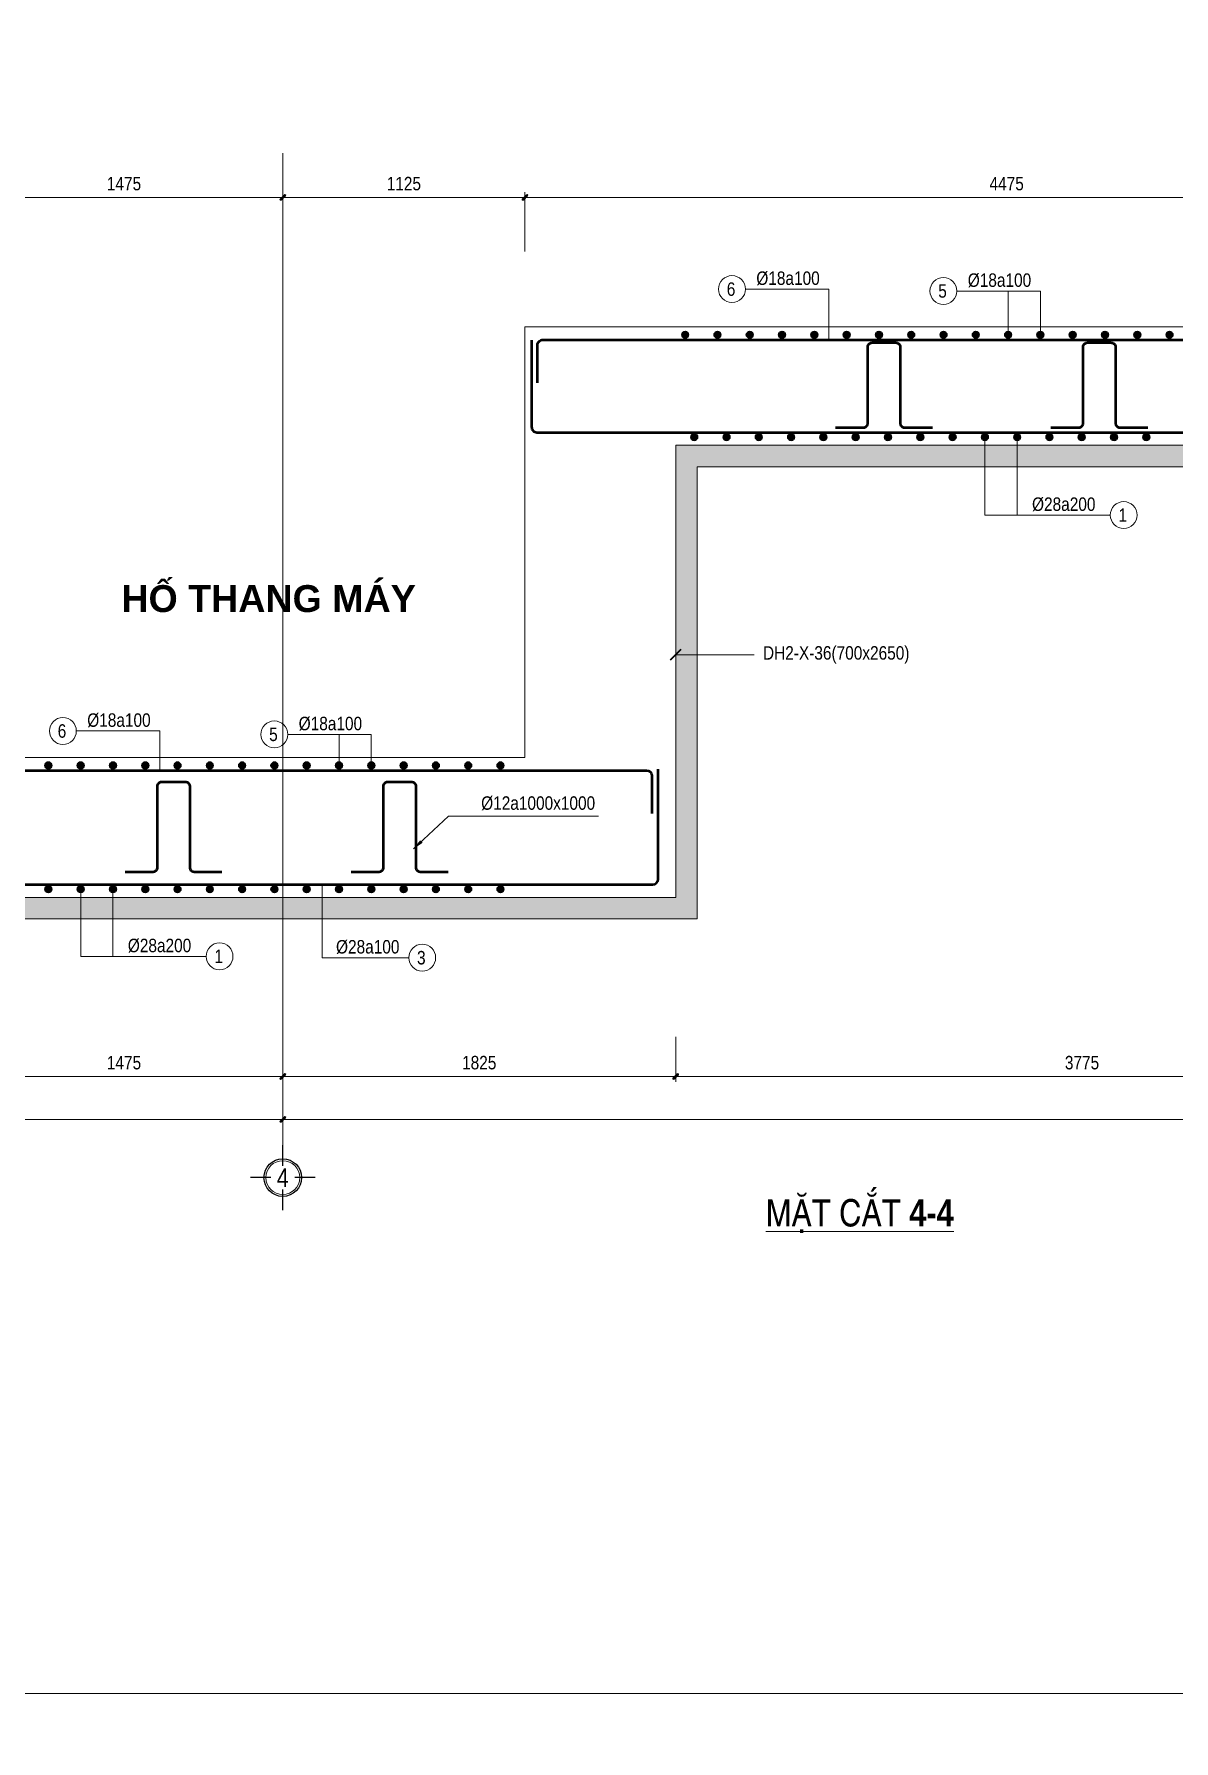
# Model space of a CAD drawing. Header units: millimetres. Extents: x 2356525 to 2927188, y -665534 to -417818.
# Drawn here: x 2581417 to 2586711, y -600289 to -592360 of the extents above; entities that cross this region are included whole.
import ezdxf
from ezdxf.enums import TextEntityAlignment as Align

# ---------------------------------------------------------------- set-up
doc = ezdxf.new("R2010")
doc.units = ezdxf.units.MM
doc.header["$LTSCALE"] = 200
doc.header["$MEASUREMENT"] = 0
doc.linetypes.add('ACAD_ISO10W100', pattern=[18, 12, -3, 0, -3])
doc.layers.get('0').update_dxf_attribs({"lineweight": 9})
doc.layers.get('Defpoints').update_dxf_attribs({"color": 10, "lineweight": 0})
for name, color, linetype, lineweight in [('2', 2, 'Continuous', 20), ('CTHEP', 50, 'Continuous', 50), ('D-TRUC', 251, 'ACAD_ISO10W100', 15), ('DBAO', 90, 'Continuous', 13), ('DGIONG', 130, 'Continuous', 13), ('HATCH', 154, 'Continuous', 9), ('KTH', 154, 'Continuous', 9), ('Start Thepsan lop duoi', 6, 'Continuous', 30), ('STICK', 1, 'Continuous', 9), ('TEXT', 7, 'Continuous', 15)]:
    doc.layers.add(name, color=color, linetype=linetype, lineweight=lineweight)
doc.layers.add('8', color=8, linetype='Continuous')
doc.styles.add('Arial - Bold', font='arialbd.ttf')
doc.styles.add('HELVECONDENSE', font='')
doc.styles.add('Star-HelCon', font='')
doc.styles.add('TTP-HelCon', font='')
doc.styles.add('VN', font='')
doc.styles.get('HELVECONDENSE').set_extended_font_data('VNI-Helve-Condense')
doc.styles.get('Star-HelCon').set_extended_font_data('VNI-Helve-Condense')
doc.styles.get('TTP-HelCon').set_extended_font_data('VNI-Helve-Condense')
doc.styles.get('VN').set_extended_font_data('VNI-Helve-Condense', bold=True)
doc.dimstyles.new('TTP-100', dxfattribs={"dimscale": 100, "dimtxt": 2.5, "dimasz": 1, "dimexe": 1, "dimexo": 0, "dimgap": 0.09, "dimtad": 0, "dimdec": 4, "dimrnd": 1, "dimdsep": 46, "dimtxsty": 'TTP-HelCon', "dimblk": 'Stick', "dimcen": 0.09, "dimdle": 1.5, "dimclrd": 256, "dimclre": 256, "dimclrt": 7, "dimadec": 0, "dimazin": 0, "dimtfac": 1, "dimtdec": 4, "dimtix": 1, "dimtmove": 0, "dimatfit": 3, "dimfxl": 1, "dimtvp": 1, "dimtolj": 1, "dimtzin": 0, "dimlwd": -1, "dimlwe": -1, "dimarcsym": 1})
doc.dimstyles.new('TTP-25', dxfattribs={"dimscale": 25, "dimtxt": 2.5, "dimasz": 1, "dimexe": 1, "dimexo": 1, "dimgap": 0.09, "dimtad": 0, "dimdec": 4, "dimrnd": 1, "dimzin": 9, "dimdsep": 46, "dimtxsty": 'TTP-HelCon', "dimblk": 'Stick', "dimcen": 0.09, "dimdle": 1.5, "dimclrd": 256, "dimclre": 256, "dimclrt": 7, "dimadec": 0, "dimazin": 0, "dimtfac": 1, "dimtdec": 4, "dimtmove": 0, "dimatfit": 3, "dimldrblk": 'ARCHTICK', "dimfxl": 1, "dimtvp": 1, "dimtolj": 1, "dimtzin": 0, "dimarcsym": 0})

# ---------------------------------------------------------------- blocks, each defined once
blk = doc.blocks.new('Stick')
at = {"layer": 'STICK'}
h = blk.add_hatch(color=256, dxfattribs=at)
edge = h.paths.add_edge_path()
edge.add_line((0.3, 0.5), (-0.5, -0.3))
edge.add_arc((-0.4, -0.4), 0.141, 135, 315)
edge.add_line((-0.3, -0.5), (0.5, 0.3))
edge.add_arc((0.4, 0.4), 0.141, 315, 495)
blk.add_line((1, 0), (-1, 0), dxfattribs=at)
blk.add_lwpolyline([(0.3, 0.5), (-0.5, -0.3, 1), (-0.3, -0.5), (0.5, 0.3, 1), (0.3, 0.5, 1)], format="xyb", dxfattribs=at)
blk = doc.blocks.new('*D519')
at = {"layer": 'Defpoints', "color": 0, "transparency": 16777216}
for p in [(2021.3, -3454.2), (11321.3, -3454.2), (11321.3, -3862.3)]:
    blk.add_point(p, dxfattribs=at)
at = {"layer": 'KTH', "lineweight": -2, "transparency": 16777216}
for p, q in [((2021.3, -3479.2), (2021.3, -3887.3)), ((11321.3, -3479.2), (11321.3, -3887.3)), ((2046.3, -3862.3), (11296.3, -3862.3))]:
    blk.add_line(p, q, dxfattribs=at)
at = {"layer": 'KTH', "lineweight": -2, "transparency": 16777216, "xscale": 25, "yscale": 25, "zscale": 25, "rotation": 180}
blk.add_blockref('Stick', (2021.3, -3862.3), dxfattribs=at)
at = {"layer": 'KTH', "lineweight": -2, "transparency": 16777216, "xscale": 25, "yscale": 25, "zscale": 25}
blk.add_blockref('Stick', (11321.3, -3862.3), dxfattribs=at)
at = {"layer": 'KTH', "color": 7, "transparency": 16777216, "insert": (6671.3, -3798.5), "char_height": 62.5, "attachment_point": 5, "style": 'TTP-HelCon'}
blk.add_mtext('\\A1;9300', dxfattribs=at)
blk = doc.blocks.new('_ArchTick')
at = {"color": 0, "linetype": 'ByBlock', "const_width": 0.15}
blk.add_lwpolyline([(-0.5, -0.5), (0.5, 0.5)], dxfattribs=at)
blk = doc.blocks.new('*D526')
at = {"layer": 'Defpoints', "color": 0, "transparency": 16777216}
for p in [(546.3, -3454.2), (2021.3, -3454.2), (2021.3, -3662.8)]:
    blk.add_point(p, dxfattribs=at)
at = {"layer": 'KTH', "lineweight": -2, "transparency": 16777216}
for p, q in [((546.3, -3479.2), (546.3, -3687.8)), ((2021.3, -3479.2), (2021.3, -3687.8)), ((571.3, -3662.8), (1996.3, -3662.8))]:
    blk.add_line(p, q, dxfattribs=at)
at = {"layer": 'KTH', "lineweight": -2, "transparency": 16777216, "xscale": 25, "yscale": 25, "zscale": 25, "rotation": 180}
blk.add_blockref('Stick', (546.3, -3662.8), dxfattribs=at)
at = {"layer": 'KTH', "lineweight": -2, "transparency": 16777216, "xscale": 25, "yscale": 25, "zscale": 25}
blk.add_blockref('Stick', (2021.3, -3662.8), dxfattribs=at)
at = {"layer": 'KTH', "color": 7, "transparency": 16777216, "insert": (1283.8, -3599), "char_height": 62.5, "attachment_point": 5, "style": 'TTP-HelCon'}
blk.add_mtext('\\A1;1475', dxfattribs=at)
blk = doc.blocks.new('*D528')
at = {"layer": 'Defpoints', "color": 0, "transparency": 16777216}
for p in [(3846.3, -3454.2), (7621.3, -3454.2), (3846.3, -3662.8)]:
    blk.add_point(p, dxfattribs=at)
at = {"layer": 'KTH', "lineweight": -2, "transparency": 16777216}
for p, q in [((3846.3, -3479.2), (3846.3, -3687.8)), ((7621.3, -3479.2), (7621.3, -3687.8)), ((7596.3, -3662.8), (3871.3, -3662.8))]:
    blk.add_line(p, q, dxfattribs=at)
at = {"layer": 'KTH', "lineweight": -2, "transparency": 16777216, "xscale": 25, "yscale": 25, "zscale": 25, "rotation": 180}
blk.add_blockref('Stick', (3846.3, -3662.8), dxfattribs=at)
at = {"layer": 'KTH', "lineweight": -2, "transparency": 16777216, "xscale": 25, "yscale": 25, "zscale": 25}
blk.add_blockref('Stick', (7621.3, -3662.8), dxfattribs=at)
at = {"layer": 'KTH', "color": 7, "transparency": 16777216, "insert": (5733.8, -3599), "char_height": 62.5, "attachment_point": 5, "style": 'TTP-HelCon'}
blk.add_mtext('\\A1;3775', dxfattribs=at)
blk = doc.blocks.new('*D529')
at = {"layer": 'Defpoints', "color": 0, "transparency": 16777216}
for p in [(2021.3, -3454.2), (3846.3, -3454.2), (3846.3, -3662.8)]:
    blk.add_point(p, dxfattribs=at)
at = {"layer": 'KTH', "lineweight": -2, "transparency": 16777216}
for p, q in [((2021.3, -3479.2), (2021.3, -3687.8)), ((3846.3, -3479.2), (3846.3, -3687.8)), ((2046.3, -3662.8), (3821.3, -3662.8))]:
    blk.add_line(p, q, dxfattribs=at)
at = {"layer": 'KTH', "lineweight": -2, "transparency": 16777216, "xscale": 25, "yscale": 25, "zscale": 25, "rotation": 180}
blk.add_blockref('Stick', (2021.3, -3662.8), dxfattribs=at)
at = {"layer": 'KTH', "lineweight": -2, "transparency": 16777216, "xscale": 25, "yscale": 25, "zscale": 25}
blk.add_blockref('Stick', (3846.3, -3662.8), dxfattribs=at)
at = {"layer": 'KTH', "color": 7, "transparency": 16777216, "insert": (2933.8, -3599), "char_height": 62.5, "attachment_point": 5, "style": 'TTP-HelCon'}
blk.add_mtext('\\A1;1825', dxfattribs=at)
blk = doc.blocks.new('dau truc')
blk.add_circle((0, 0), 180)
at = {"layer": '8'}
for p, q in [((0, 127), (0, 345)), ((-127, 0), (-345, 0)), ((0, -345), (0, -127)), ((345, 0), (127, 0))]:
    blk.add_line(p, q, dxfattribs=at)
blk.add_circle((0, 0), 200, dxfattribs=at)
at = {"layer": 'TEXT', "style": 'HELVECONDENSE'}
blk.add_attdef('A', text='', height=233, dxfattribs=at).set_placement((0, 0), align=Align.MIDDLE)
blk = doc.blocks.new('*D530')
at = {"layer": 'Defpoints', "color": 0, "transparency": 16777216}
for p in [(7621.3, 420.6), (3146.3, 144.9), (7621.3, 144.9)]:
    blk.add_point(p, dxfattribs=at)
at = {"layer": 'KTH', "lineweight": -2, "transparency": 16777216}
for p, q in [((3146.3, 169.9), (3146.3, 445.6)), ((3171.3, 420.6), (7596.3, 420.6)), ((7621.3, 169.9), (7621.3, 445.6))]:
    blk.add_line(p, q, dxfattribs=at)
at = {"layer": 'KTH', "lineweight": -2, "transparency": 16777216, "xscale": 25, "yscale": 25, "zscale": 25, "rotation": 180}
blk.add_blockref('Stick', (3146.3, 420.6), dxfattribs=at)
at = {"layer": 'KTH', "lineweight": -2, "transparency": 16777216, "xscale": 25, "yscale": 25, "zscale": 25}
blk.add_blockref('Stick', (7621.3, 420.6), dxfattribs=at)
at = {"layer": 'KTH', "color": 7, "transparency": 16777216, "insert": (5383.8, 484.4), "char_height": 62.5, "attachment_point": 5, "style": 'TTP-HelCon'}
blk.add_mtext('\\A1;4475', dxfattribs=at)
blk = doc.blocks.new('*D532')
at = {"layer": 'Defpoints', "color": 0, "transparency": 16777216}
for p in [(2021.2, 420.6), (2021.2, 303.1), (3146.3, 307.8)]:
    blk.add_point(p, dxfattribs=at)
at = {"layer": 'KTH', "lineweight": -2, "transparency": 16777216}
for p, q in [((2021.2, 328.1), (2021.2, 445.6)), ((3121.3, 420.6), (2046.2, 420.6)), ((3146.3, 332.8), (3146.3, 445.6))]:
    blk.add_line(p, q, dxfattribs=at)
at = {"layer": 'KTH', "lineweight": -2, "transparency": 16777216, "xscale": 25, "yscale": 25, "zscale": 25, "rotation": 180}
blk.add_blockref('Stick', (2021.2, 420.6), dxfattribs=at)
at = {"layer": 'KTH', "lineweight": -2, "transparency": 16777216, "xscale": 25, "yscale": 25, "zscale": 25}
blk.add_blockref('Stick', (3146.3, 420.6), dxfattribs=at)
at = {"layer": 'KTH', "color": 7, "transparency": 16777216, "insert": (2583.8, 484.4), "char_height": 62.5, "attachment_point": 5, "style": 'TTP-HelCon'}
blk.add_mtext('\\A1;1125', dxfattribs=at)
blk = doc.blocks.new('*D533')
at = {"layer": 'Defpoints', "color": 0, "transparency": 16777216}
for p in [(2021.2, 420.6), (546.3, 303.1), (2021.2, 303.1)]:
    blk.add_point(p, dxfattribs=at)
at = {"layer": 'KTH', "lineweight": -2, "transparency": 16777216}
for p, q in [((546.3, 328.1), (546.3, 445.6)), ((571.3, 420.6), (1996.2, 420.6)), ((2021.2, 328.1), (2021.2, 445.6))]:
    blk.add_line(p, q, dxfattribs=at)
at = {"layer": 'KTH', "lineweight": -2, "transparency": 16777216, "xscale": 25, "yscale": 25, "zscale": 25, "rotation": 180}
blk.add_blockref('Stick', (546.3, 420.6), dxfattribs=at)
at = {"layer": 'KTH', "lineweight": -2, "transparency": 16777216, "xscale": 25, "yscale": 25, "zscale": 25}
blk.add_blockref('Stick', (2021.2, 420.6), dxfattribs=at)
at = {"layer": 'KTH', "color": 7, "transparency": 16777216, "insert": (1283.8, 484.4), "char_height": 62.5, "attachment_point": 5, "style": 'TTP-HelCon'}
blk.add_mtext('\\A1;1475', dxfattribs=at)
blk = doc.blocks.new('*D538')
at = {"layer": 'Defpoints', "color": 0, "transparency": 16777216}
for p in [(-3153.6, -3454.2), (2021.3, -3454.2), (-3153.6, -3862.3)]:
    blk.add_point(p, dxfattribs=at)
at = {"layer": 'KTH', "lineweight": -2, "transparency": 16777216}
for p, q in [((-3153.6, -3479.2), (-3153.6, -3887.3)), ((2021.3, -3479.2), (2021.3, -3887.3)), ((1996.3, -3862.3), (-3128.6, -3862.3))]:
    blk.add_line(p, q, dxfattribs=at)
at = {"layer": 'KTH', "lineweight": -2, "transparency": 16777216, "xscale": 25, "yscale": 25, "zscale": 25, "rotation": 180}
blk.add_blockref('Stick', (-3153.6, -3862.3), dxfattribs=at)
at = {"layer": 'KTH', "lineweight": -2, "transparency": 16777216, "xscale": 25, "yscale": 25, "zscale": 25}
blk.add_blockref('Stick', (2021.3, -3862.3), dxfattribs=at)
at = {"layer": 'KTH', "color": 7, "transparency": 16777216, "insert": (-566.2, -3798.5), "char_height": 62.5, "attachment_point": 5, "style": 'TTP-HelCon'}
blk.add_mtext('\\A1;5175', dxfattribs=at)
blk = doc.blocks.new('sfdgfh')
at = {"layer": 'HATCH'}
h = blk.add_hatch(dxfattribs=at)
h.set_pattern_fill('AR-CONC', color=256, scale=25, style=0)
h.set_pattern_definition([(50, (-2580869.47, 593539.55), (179.315046, -15.688034), [18.75, -206.25]), (355, (-2580869.47, 593539.55), (-34.687833, 188.048033), [15, -165]), (100.4514, (-2580854.53, 593538.24), (144.627345, 172.359886), [15.935047, -175.285528]), (46.1842, (-2580869.47, 593589.55), (266.810262, -41.379754), [28.125, -309.375]), (96.6356, (-2580847.24, 593586.1), (233.665676, 243.529468), [23.902572, -262.92825]), (351.1842, (-2580869.47, 593589.55), (233.665486, 243.52965), [22.5, -247.5]), (21, (-2580844.47, 593577.05), (149.226763, -100.654723), [18.75, -206.25]), (326, (-2580844.47, 593577.05), (60.828833, 181.287511), [15, -165]), (71.4514, (-2580832.04, 593568.66), (210.055657, 80.632624), [15.935047, -175.285528]), (37.5, (-2580869.47, 593539.55), (3.0399638, 83.2234635), [0, -163, 0, -167.5, 0, -165.625]), (7.5, (-2580869.47, 593539.55), (65.7673844, 98.602928), [0, -95.5, 0, -159.25, 0, -63.125]), (327.5, (-2580925.22, 593539.55), (133.455609, -5.638718), [0, -62.5, 0, -195, 0, -258.75]), (317.5, (-2580950.22, 593539.55), (145.7965423, 25.0262456), [0, -81.25, 0, -129.5, 0, -183.75])])
h.paths.add_polyline_path([(7621.33582, -730.76537), (3846.33596, -730.76408), (3846.33596, -2830.76408), (-153.6629, -2830.84831), (-153.6629, -830.79336), (-3153.64916, -830.79336), (-3153.64937, -730.793), (-3525.04867, -730.793), (-3525.0487, -830.79326), (-3253.64916, -830.79334), (-3253.64896, -930.79336), (-253.66906, -930.79336), (-253.79232, -2930.84831), (3946.33596, -2930.60939), (3946.33596, -830.76412), (7521.33582, -830.76534), (7521.33582, -2930.40603), (8421.4567, -2930.35483), (8421.34196, -930.79422), (11421.34078, -930.7942), (11421.34078, -830.79402), (12250.92359, -830.79397), (12250.92359, -730.79397), (11321.34078, -730.79403), (11321.34078, -830.7942), (8321.33623, -830.79422), (8321.33623, -2830.84831), (7621.33582, -2830.84831)])
at = {"layer": 'Start Thepsan lop duoi'}
h = blk.add_hatch(color=256, dxfattribs=at)
h.dxf.hatch_style = 1
h.paths.add_polyline_path([(3906.36016, -218.07288, 1), (3874.52536, -218.07288, 1)])
h = blk.add_hatch(color=256, dxfattribs=at)
h.dxf.hatch_style = 1
h.paths.add_polyline_path([(4056.36016, -218.07288, 1), (4024.52536, -218.07288, 1)])
h = blk.add_hatch(color=256, dxfattribs=at)
h.dxf.hatch_style = 1
h.paths.add_polyline_path([(4206.36016, -218.07288, 1), (4174.52536, -218.07288, 1)])
h = blk.add_hatch(color=256, dxfattribs=at)
h.dxf.hatch_style = 1
h.paths.add_polyline_path([(4356.36016, -218.07288, 1), (4324.52536, -218.07288, 1)])
h = blk.add_hatch(color=256, dxfattribs=at)
h.dxf.hatch_style = 1
h.paths.add_polyline_path([(4506.36016, -218.07288, 1), (4474.52536, -218.07288, 1)])
h = blk.add_hatch(color=256, dxfattribs=at)
h.dxf.hatch_style = 1
h.paths.add_polyline_path([(4656.36016, -218.07288, 1), (4624.52536, -218.07288, 1)])
h = blk.add_hatch(color=256, dxfattribs=at)
h.dxf.hatch_style = 1
h.paths.add_polyline_path([(4806.36016, -218.07288, 1), (4774.52536, -218.07288, 1)])
h = blk.add_hatch(color=256, dxfattribs=at)
h.dxf.hatch_style = 1
h.paths.add_polyline_path([(4956.36016, -218.07288, 1), (4924.52536, -218.07288, 1)])
h = blk.add_hatch(color=256, dxfattribs=at)
h.dxf.hatch_style = 1
h.paths.add_polyline_path([(5106.36016, -218.07288, 1), (5074.52536, -218.07288, 1)])
h = blk.add_hatch(color=256, dxfattribs=at)
h.dxf.hatch_style = 1
h.paths.add_polyline_path([(5256.36016, -218.07288, 1), (5224.52536, -218.07288, 1)])
h = blk.add_hatch(color=256, dxfattribs=at)
h.dxf.hatch_style = 1
h.paths.add_polyline_path([(5406.36016, -218.07288, 1), (5374.52536, -218.07288, 1)])
h = blk.add_hatch(color=256, dxfattribs=at)
h.dxf.hatch_style = 1
h.paths.add_polyline_path([(5556.36016, -218.07288, 1), (5524.52536, -218.07288, 1)])
h = blk.add_hatch(color=256, dxfattribs=at)
h.dxf.hatch_style = 1
h.paths.add_polyline_path([(5706.36016, -218.07288, 1), (5674.52536, -218.07288, 1)])
h = blk.add_hatch(color=256, dxfattribs=at)
h.dxf.hatch_style = 1
h.paths.add_polyline_path([(5856.36016, -218.07288, 1), (5824.52536, -218.07288, 1)])
h = blk.add_hatch(color=256, dxfattribs=at)
h.dxf.hatch_style = 1
h.paths.add_polyline_path([(6006.36016, -218.07288, 1), (5974.52536, -218.07288, 1)])
h = blk.add_hatch(color=256, dxfattribs=at)
h.dxf.hatch_style = 1
h.paths.add_polyline_path([(6156.36016, -218.07288, 1), (6124.52536, -218.07288, 1)])
h = blk.add_hatch(color=256, dxfattribs=at)
h.dxf.hatch_style = 1
h.paths.add_polyline_path([(3948.43144, -692.48412, 1), (3916.59664, -692.48412, 1)])
h = blk.add_hatch(color=256, dxfattribs=at)
h.dxf.hatch_style = 1
h.paths.add_polyline_path([(4098.43144, -692.48412, 1), (4066.59664, -692.48412, 1)])
h = blk.add_hatch(color=256, dxfattribs=at)
h.dxf.hatch_style = 1
h.paths.add_polyline_path([(4248.43144, -692.48412, 1), (4216.59664, -692.48412, 1)])
h = blk.add_hatch(color=256, dxfattribs=at)
h.dxf.hatch_style = 1
h.paths.add_polyline_path([(4398.43144, -692.48412, 1), (4366.59664, -692.48412, 1)])
h = blk.add_hatch(color=256, dxfattribs=at)
h.dxf.hatch_style = 1
h.paths.add_polyline_path([(4548.43144, -692.48412, 1), (4516.59664, -692.48412, 1)])
h = blk.add_hatch(color=256, dxfattribs=at)
h.dxf.hatch_style = 1
h.paths.add_polyline_path([(4698.43144, -692.48412, 1), (4666.59664, -692.48412, 1)])
h = blk.add_hatch(color=256, dxfattribs=at)
h.dxf.hatch_style = 1
h.paths.add_polyline_path([(4848.43144, -692.48412, 1), (4816.59664, -692.48412, 1)])
h = blk.add_hatch(color=256, dxfattribs=at)
h.dxf.hatch_style = 1
h.paths.add_polyline_path([(4998.43144, -692.48412, 1), (4966.59664, -692.48412, 1)])
h = blk.add_hatch(color=256, dxfattribs=at)
h.dxf.hatch_style = 1
h.paths.add_polyline_path([(5148.43144, -692.48412, 1), (5116.59664, -692.48412, 1)])
h = blk.add_hatch(color=256, dxfattribs=at)
h.dxf.hatch_style = 1
h.paths.add_polyline_path([(5298.43144, -692.48412, 1), (5266.59664, -692.48412, 1)])
h = blk.add_hatch(color=256, dxfattribs=at)
h.dxf.hatch_style = 1
h.paths.add_polyline_path([(5448.43144, -692.48412, 1), (5416.59664, -692.48412, 1)])
h = blk.add_hatch(color=256, dxfattribs=at)
h.dxf.hatch_style = 1
h.paths.add_polyline_path([(5598.43144, -692.48412, 1), (5566.59664, -692.48412, 1)])
h = blk.add_hatch(color=256, dxfattribs=at)
h.dxf.hatch_style = 1
h.paths.add_polyline_path([(5748.43144, -692.48412, 1), (5716.59664, -692.48412, 1)])
h = blk.add_hatch(color=256, dxfattribs=at)
h.dxf.hatch_style = 1
h.paths.add_polyline_path([(5898.43144, -692.48412, 1), (5866.59664, -692.48412, 1)])
h = blk.add_hatch(color=256, dxfattribs=at)
h.dxf.hatch_style = 1
h.paths.add_polyline_path([(6048.43144, -692.48412, 1), (6016.59664, -692.48412, 1)])
h = blk.add_hatch(color=256, dxfattribs=at)
h.dxf.hatch_style = 1
h.paths.add_polyline_path([(948.43257, -2218.15524, 1), (916.59777, -2218.15524, 1)])
h = blk.add_hatch(color=256, dxfattribs=at)
h.dxf.hatch_style = 1
h.paths.add_polyline_path([(1098.43257, -2218.15524, 1), (1066.59777, -2218.15524, 1)])
h = blk.add_hatch(color=256, dxfattribs=at)
h.dxf.hatch_style = 1
h.paths.add_polyline_path([(1248.43257, -2218.15524, 1), (1216.59777, -2218.15524, 1)])
h = blk.add_hatch(color=256, dxfattribs=at)
h.dxf.hatch_style = 1
h.paths.add_polyline_path([(1398.43257, -2218.15524, 1), (1366.59777, -2218.15524, 1)])
h = blk.add_hatch(color=256, dxfattribs=at)
h.dxf.hatch_style = 1
h.paths.add_polyline_path([(1548.43257, -2218.15524, 1), (1516.59777, -2218.15524, 1)])
h = blk.add_hatch(color=256, dxfattribs=at)
h.dxf.hatch_style = 1
h.paths.add_polyline_path([(1698.43257, -2218.15524, 1), (1666.59777, -2218.15524, 1)])
h = blk.add_hatch(color=256, dxfattribs=at)
h.dxf.hatch_style = 1
h.paths.add_polyline_path([(1848.43257, -2218.15524, 1), (1816.59777, -2218.15524, 1)])
h = blk.add_hatch(color=256, dxfattribs=at)
h.dxf.hatch_style = 1
h.paths.add_polyline_path([(1998.43257, -2218.15524, 1), (1966.59777, -2218.15524, 1)])
h = blk.add_hatch(color=256, dxfattribs=at)
h.dxf.hatch_style = 1
h.paths.add_polyline_path([(2148.43257, -2218.15524, 1), (2116.59777, -2218.15524, 1)])
h = blk.add_hatch(color=256, dxfattribs=at)
h.dxf.hatch_style = 1
h.paths.add_polyline_path([(2298.43257, -2218.15524, 1), (2266.59777, -2218.15524, 1)])
h = blk.add_hatch(color=256, dxfattribs=at)
h.dxf.hatch_style = 1
h.paths.add_polyline_path([(2448.43257, -2218.15524, 1), (2416.59777, -2218.15524, 1)])
h = blk.add_hatch(color=256, dxfattribs=at)
h.dxf.hatch_style = 1
h.paths.add_polyline_path([(2598.43257, -2218.15524, 1), (2566.59777, -2218.15524, 1)])
h = blk.add_hatch(color=256, dxfattribs=at)
h.dxf.hatch_style = 1
h.paths.add_polyline_path([(2748.43257, -2218.15524, 1), (2716.59777, -2218.15524, 1)])
h = blk.add_hatch(color=256, dxfattribs=at)
h.dxf.hatch_style = 1
h.paths.add_polyline_path([(2898.43257, -2218.15524, 1), (2866.59777, -2218.15524, 1)])
h = blk.add_hatch(color=256, dxfattribs=at)
h.dxf.hatch_style = 1
h.paths.add_polyline_path([(3048.43257, -2218.15524, 1), (3016.59777, -2218.15524, 1)])
h = blk.add_hatch(color=256, dxfattribs=at)
h.dxf.hatch_style = 1
h.paths.add_polyline_path([(948.43257, -2792.56858, 1), (916.59777, -2792.56858, 1)])
h = blk.add_hatch(color=256, dxfattribs=at)
h.dxf.hatch_style = 1
h.paths.add_polyline_path([(1098.43257, -2792.56858, 1), (1066.59777, -2792.56858, 1)])
h = blk.add_hatch(color=256, dxfattribs=at)
h.dxf.hatch_style = 1
h.paths.add_polyline_path([(1248.43257, -2792.56858, 1), (1216.59777, -2792.56858, 1)])
h = blk.add_hatch(color=256, dxfattribs=at)
h.dxf.hatch_style = 1
h.paths.add_polyline_path([(1398.43257, -2792.56858, 1), (1366.59777, -2792.56858, 1)])
h = blk.add_hatch(color=256, dxfattribs=at)
h.dxf.hatch_style = 1
h.paths.add_polyline_path([(1548.43257, -2792.56858, 1), (1516.59777, -2792.56858, 1)])
h = blk.add_hatch(color=256, dxfattribs=at)
h.dxf.hatch_style = 1
h.paths.add_polyline_path([(1698.43257, -2792.56858, 1), (1666.59777, -2792.56858, 1)])
h = blk.add_hatch(color=256, dxfattribs=at)
h.dxf.hatch_style = 1
h.paths.add_polyline_path([(1848.43257, -2792.56858, 1), (1816.59777, -2792.56858, 1)])
h = blk.add_hatch(color=256, dxfattribs=at)
h.dxf.hatch_style = 1
h.paths.add_polyline_path([(1998.43257, -2792.56858, 1), (1966.59777, -2792.56858, 1)])
h = blk.add_hatch(color=256, dxfattribs=at)
h.dxf.hatch_style = 1
h.paths.add_polyline_path([(2148.43257, -2792.56858, 1), (2116.59777, -2792.56858, 1)])
h = blk.add_hatch(color=256, dxfattribs=at)
h.dxf.hatch_style = 1
h.paths.add_polyline_path([(2298.43257, -2792.56858, 1), (2266.59777, -2792.56858, 1)])
h = blk.add_hatch(color=256, dxfattribs=at)
h.dxf.hatch_style = 1
h.paths.add_polyline_path([(2448.43257, -2792.56858, 1), (2416.59777, -2792.56858, 1)])
h = blk.add_hatch(color=256, dxfattribs=at)
h.dxf.hatch_style = 1
h.paths.add_polyline_path([(2598.43257, -2792.56858, 1), (2566.59777, -2792.56858, 1)])
h = blk.add_hatch(color=256, dxfattribs=at)
h.dxf.hatch_style = 1
h.paths.add_polyline_path([(2748.43257, -2792.56858, 1), (2716.59777, -2792.56858, 1)])
h = blk.add_hatch(color=256, dxfattribs=at)
h.dxf.hatch_style = 1
h.paths.add_polyline_path([(2898.43257, -2792.56858, 1), (2866.59777, -2792.56858, 1)])
h = blk.add_hatch(color=256, dxfattribs=at)
h.dxf.hatch_style = 1
h.paths.add_polyline_path([(3048.43257, -2792.56858, 1), (3016.59777, -2792.56858, 1)])
at = {"layer": 'CTHEP', "ltscale": 1000}
for points in [[(3177.00016, -242.26464), (3177.00016, -645.76447, 0.4142135651), (3202.00016, -670.76447), (8279.06484, -670.76439, 0.4142135597), (8304.06484, -645.76439), (8304.06484, -273.3356)], [(3204.25545, -440.76408), (3204.25545, -265.76408, -0.4142135651), (3229.25545, -240.76408), (8257.50804, -240.76416, -0.4142135597), (8282.50804, -265.76416), (8282.50804, -440.76416)], [(-104.68083, -2223.65339), (-104.68083, -2745.84894, 0.4142135651), (-79.68083, -2770.84894), (3740.15068, -2770.84886, 0.4142135597), (3765.15068, -2745.84886), (3765.15068, -2235.27938)], [(-53.67215, -2440.84645), (-53.67215, -2265.84645, -0.4142135651), (-28.67215, -2240.84645), (3710.55001, -2240.84653, -0.4142135597), (3735.55001, -2265.84653), (3735.55001, -2440.84653)]]:
    blk.add_lwpolyline(points, format="xyb", dxfattribs=at)
at = {"layer": 'CTHEP'}
for points in [[(4589.19063, -648.54812), (4719.0213, -648.54812, 0.4142135624), (4739.0213, -628.54812), (4739.0213, -273.95546, -0.4142135624), (4759.0213, -253.95546), (4869.0213, -253.95546, -0.4142135624), (4889.0213, -273.95546), (4889.0213, -628.54812, 0.4142135624), (4909.0213, -648.54812), (5038.84318, -648.54812)], [(5589.19063, -648.54812), (5719.0213, -648.54812, 0.4142135624), (5739.0213, -628.54812), (5739.0213, -273.95546, -0.4142135624), (5759.0213, -253.95546), (5869.0213, -253.95546, -0.4142135624), (5889.0213, -273.95546), (5889.0213, -628.54812, 0.4142135624), (5909.0213, -648.54812), (6038.84318, -648.54812)], [(1289.19176, -2711.55587), (1419.02244, -2711.55587, 0.4142135624), (1439.02244, -2691.55587), (1439.02244, -2313.97552, -0.4142135624), (1459.02244, -2293.97552), (1569.02244, -2293.97552, -0.4142135624), (1589.02244, -2313.97552), (1589.02244, -2691.55587, 0.4142135624), (1609.02244, -2711.55587), (1738.84432, -2711.55587)], [(2339.19176, -2711.55587), (2469.02244, -2711.55587, 0.4142135624), (2489.02244, -2691.55587), (2489.02244, -2313.97552, -0.4142135624), (2509.02244, -2293.97552), (2619.02244, -2293.97552, -0.4142135624), (2639.02244, -2313.97552), (2639.02244, -2691.55587, 0.4142135624), (2659.02244, -2711.55587), (2788.84432, -2711.55587)]]:
    blk.add_lwpolyline(points, format="xyb", dxfattribs=at)
at = {"layer": 'CTHEP', "const_width": 12.5}
for points in [[(4674.7006, -693.36119, 1), (4687.2006, -693.36119, 1)], [(5124.7006, -693.36119, 1), (5137.2006, -693.36119, 1)], [(5724.7006, -693.36119, 1), (5737.2006, -693.36119, 1)], [(1374.70174, -2793.44565, 1), (1387.20174, -2793.44565, 1)], [(1824.70174, -2793.44565, 1), (1837.20174, -2793.44565, 1)], [(2424.70174, -2793.44565, 1), (2437.20174, -2793.44565, 1)], [(3024.70174, -2793.44565, 1), (3037.20174, -2793.44565, 1)]]:
    blk.add_lwpolyline(points, format="xyb", close=True, dxfattribs=at)
at = {"layer": 'D-TRUC', "ltscale": 50}
blk.add_line((2021.35794, -4018.3611), (2021.23744, 626.73145), dxfattribs=at)
at = {"layer": 'DBAO'}
for p, q in [((3146.33596, -180.76408), (3146.33596, -2180.84645)), ((3846.33596, -180.76408), (3146.33596, -180.76408)), ((3146.33603, -180.76385), (7621.88859, -180.76537)), ((3146.33603, -180.76385), (3146.33603, -330.84678)), ((3846.33596, -730.76408), (7621.33582, -730.76537)), ((3846.33596, -2830.76408), (3846.33596, -730.76408)), ((3946.33596, -2930.60939), (3946.33596, -830.76412)), ((3946.33596, -830.76412), (7521.33582, -830.76534)), ((546.33583, -2180.84645), (3146.33596, -2180.84645)), ((-153.6629, -2830.84831), (3846.33596, -2830.76408)), ((-253.79232, -2930.84831), (3946.33596, -2930.60939))]:
    blk.add_line(p, q, dxfattribs=at)
at = {"layer": 'DGIONG'}
for points in [[(4558.21484, -240.7641), (4558.21484, -5.29735), (4255.88783, -5.29735), (4170.29483, -5.29735)], [(5540.44276, -218.07288), (5540.44276, -14.23691), (5238.11575, -14.23691), (5152.52275, -14.23691)], [(5390.44276, -218.07288), (5390.44276, -14.23691), (5152.52275, -14.23691), (5152.52275, -14.23691)], [(5282.51404, -692.48412), (5282.51404, -1055.04627), (5439.30229, -1055.04627), (5715.07995, -1055.04627)], [(5432.51404, -692.48412), (5432.51404, -1055.04627), (5589.30229, -1055.04627), (5865.07995, -1055.04627)], [(1450.28725, -2240.84647), (1450.28725, -2057.99191), (1147.96024, -2057.99191), (1062.36724, -2057.99191)], [(2204.0588, -2770.84889), (2204.0588, -3111.05579), (2520.8113, -3111.05579), (2606.40431, -3111.05579)], [(1082.51517, -2792.56858), (1082.51518, -3105.0462), (1239.30343, -3105.0462), (1515.08109, -3105.0462)], [(1232.51517, -2792.56858), (1232.51518, -3105.0462), (1389.30343, -3105.0462), (1665.08109, -3105.0462)]]:
    blk.add_lwpolyline(points, dxfattribs=at)
at = {"layer": 'DGIONG', "elevation": 0}
for points in [[(2432.51517, -2225.19543), (2432.51517, -2073.97166), (2130.18816, -2073.97166), (2044.59516, -2073.97166)], [(2282.51517, -2225.19543), (2282.51517, -2073.97166), (2044.59516, -2073.97166), (2044.59516, -2073.97166)]]:
    blk.add_lwpolyline(points, dxfattribs=at)
at = {"layer": 'DGIONG'}
for centre in [(4107.79483, -5.29735), (5090.02275, -14.23691), (5927.57995, -1055.04627), (999.86724, -2057.99191), (1982.09516, -2073.97166, 0), (1727.58109, -3105.0462), (2668.90431, -3111.05579)]:
    blk.add_circle(centre, 62.5, dxfattribs=at)
at = {"layer": 'Start Thepsan lop duoi'}
for centre in [(3890.44276, -218.07288), (4040.44276, -218.07288), (4190.44276, -218.07288), (4340.44276, -218.07288), (4490.44276, -218.07288), (4640.44276, -218.07288), (4790.44276, -218.07288), (4940.44276, -218.07288), (5090.44276, -218.07288), (5240.44276, -218.07288), (5390.44276, -218.07288), (5540.44276, -218.07288), (5690.44276, -218.07288), (5840.44276, -218.07288), (5990.44276, -218.07288), (6140.44276, -218.07288), (3932.51404, -692.48412), (4082.51404, -692.48412), (4232.51404, -692.48412), (4382.51404, -692.48412), (4532.51404, -692.48412), (4682.51404, -692.48412), (4832.51404, -692.48412), (4982.51404, -692.48412), (5132.51404, -692.48412), (5282.51404, -692.48412), (5432.51404, -692.48412), (5582.51404, -692.48412), (5732.51404, -692.48412), (5882.51404, -692.48412), (6032.51404, -692.48412), (932.51517, -2218.15524), (1082.51517, -2218.15524), (1232.51517, -2218.15524), (1382.51517, -2218.15524), (1532.51517, -2218.15524), (1682.51517, -2218.15524), (1832.51517, -2218.15524), (1982.51517, -2218.15524), (2132.51517, -2218.15524), (2282.51517, -2218.15524), (2432.51517, -2218.15524), (2582.51517, -2218.15524), (2732.51517, -2218.15524), (2882.51517, -2218.15524), (3032.51517, -2218.15524), (932.51517, -2792.56858), (1082.51517, -2792.56858), (1232.51517, -2792.56858), (1382.51517, -2792.56858), (1532.51517, -2792.56858), (1682.51517, -2792.56858), (1832.51517, -2792.56858), (1982.51517, -2792.56858), (2132.51517, -2792.56858), (2282.51517, -2792.56858), (2432.51517, -2792.56858), (2582.51517, -2792.56858), (2732.51517, -2792.56858), (2882.51517, -2792.56858), (3032.51517, -2792.56858)]:
    blk.add_circle(centre, 15.9174, dxfattribs=at)
at = {"layer": '2', "ltscale": 300}
ref = blk.add_blockref('dau truc', (2021.357, -4132.7272), dxfattribs=dict(at, xscale=0.4367131292819977, yscale=0.4367131292819977, zscale=0.4367131292819977))
ref.add_attrib('A', '4', dxfattribs={"layer": 'TEXT', "height": 87.5, "style": 'HELVECONDENSE'}).set_placement((2021.357, -4132.7272), align=Align.MIDDLE)
at = {"layer": 'TEXT', "style": 'Star-HelCon'}
for s, p in [('6', (4103.62816, -5.29735)), ('5', (5085.85608, -14.23691)), ('1', (5923.41328, -1055.04627)), ('6', (995.70057, -2057.99191)), ('5', (1977.92849, -2073.97166, 0)), ('Þ12a1000x1000', (3207.56302, -2392.65944)), ('1', (1723.41442, -3105.0462)), ('3', (2664.73764, -3111.05579))]:
    blk.add_text(s, height=62.5, dxfattribs=at).set_placement(p, align=Align.MIDDLE)
at = {"layer": 'TEXT', "style": 'TTP-HelCon'}
for s, p in [('Þ18a100', (4368.18025, 14.11289)), ('Þ18a100', (5350.40817, 5.17334)), ('Þ28a200', (5648.87508, -1035.63603)), ('Þ18a100', (1260.25265, -2038.58167)), ('Þ18a100', (2242.48057, -2054.56141, 0)), ('Þ28a200', (1448.87621, -3085.63596)), ('Þ28a100', (2415.93556, -3091.64554))]:
    blk.add_text(s, height=62.5, rotation=0.000000187, dxfattribs=at).set_placement(p, align=Align.CENTER)
at = {"layer": 'TEXT'}
for s, height, style, p in [('HỐ THANG MÁY', 125, 'Arial - Bold', (1955.37783, -1505.43592)), ('DH2-X-36(700x2650)', 62.5, 'TTP-HelCon', (4592.01885, -1726.52353)), ('%%UMAËT CAÉT 4-4', 125, 'VN', (4701.62405, -4358.43277))]:
    blk.add_text(s, height=height, dxfattribs=dict(at, style=style)).set_placement(p, align=Align.CENTER)
at = {"layer": 'KTH'}
for base, p1, p2, picture, middle in [((2021.24584, 420.59816), (546.33583, 303.08812), (2021.24584, 303.08812), '*D533', (1283.79084, 484.43149)), ((2021.24584, 420.59816), (3146.33603, 307.75774), (2021.24584, 303.12638), '*D532', (2583.79093, 484.43149)), ((7621.33576, 420.59816), (3146.33603, 144.91732), (7621.33576, 144.91732), '*D530', (5383.83589, 484.43149)), ((2021.34331, -3662.81909), (546.33583, -3454.23577), (2021.34331, -3454.23577), '*D526', (1283.83957, -3598.98576)), ((11321.34387, -3862.31909), (2021.34331, -3454.17935), (11321.34387, -3454.23577), '*D519', (6671.34359, -3798.48576)), ((3846.335965, -3662.819094), (2021.343309, -3454.23577), (3846.335965, -3454.23577), '*D529', (2933.839637, -3598.985761)), ((3846.33596, -3662.81909), (7621.33582, -3454.23577), (3846.33596, -3454.23577), '*D528', (5733.83589, -3598.98576))]:
    dim = blk.add_linear_dim(base=base, p1=p1, p2=p2, dimstyle='TTP-25', dxfattribs=at)
    dim.commit()
    dim.dimension.update_dxf_attribs({"geometry": picture, "text_midpoint": middle})
dim = blk.add_linear_dim(base=(-3153.64582, -3862.31909), p1=(2021.34331, -3454.17935), p2=(-3153.64582, -3454.23577), angle=180, dimstyle='TTP-25', dxfattribs=at)
dim.commit()
dim.dimension.update_dxf_attribs({"geometry": '*D538', "text_midpoint": (-566.15126, -3798.48576)})
at = {"layer": 'DGIONG', "color": 6}
blk.add_leader([(3846.33596, -1703.94908), (4210.47613, -1703.94908)], dimstyle='TTP-25', override={"dimasz": 2}, dxfattribs=at)
at = {"layer": 'DGIONG'}
blk.add_leader([(2628.76712, -2605.4862), (2791.29067, -2452.94106), (3488.55965, -2452.94106)], dimstyle='TTP-100', override={"dimasz": 0.5, "dimgap": 0.09, "dimtad": 0}, dxfattribs=at)

msp = doc.modelspace()

# ---------------------------------------------------------------- linework, layer by layer
at = {"layer": 'DBAO'}
for points in [[(2575872.6, -584669), (2597675.3, -584669), (2597675.3, -600068.3), (2575872.6, -600068.3)], [(2575872.6, -600068.3), (2597675.3, -600068.3), (2597675.3, -615467.6), (2575872.6, -615467.6)]]:
    msp.add_lwpolyline(points, close=True, dxfattribs=at)

# ---------------------------------------------------------------- block references
msp.add_blockref('sfdgfh', (2580550.2, -593539.5), dxfattribs=at)

doc.saveas('drawing.dxf')
